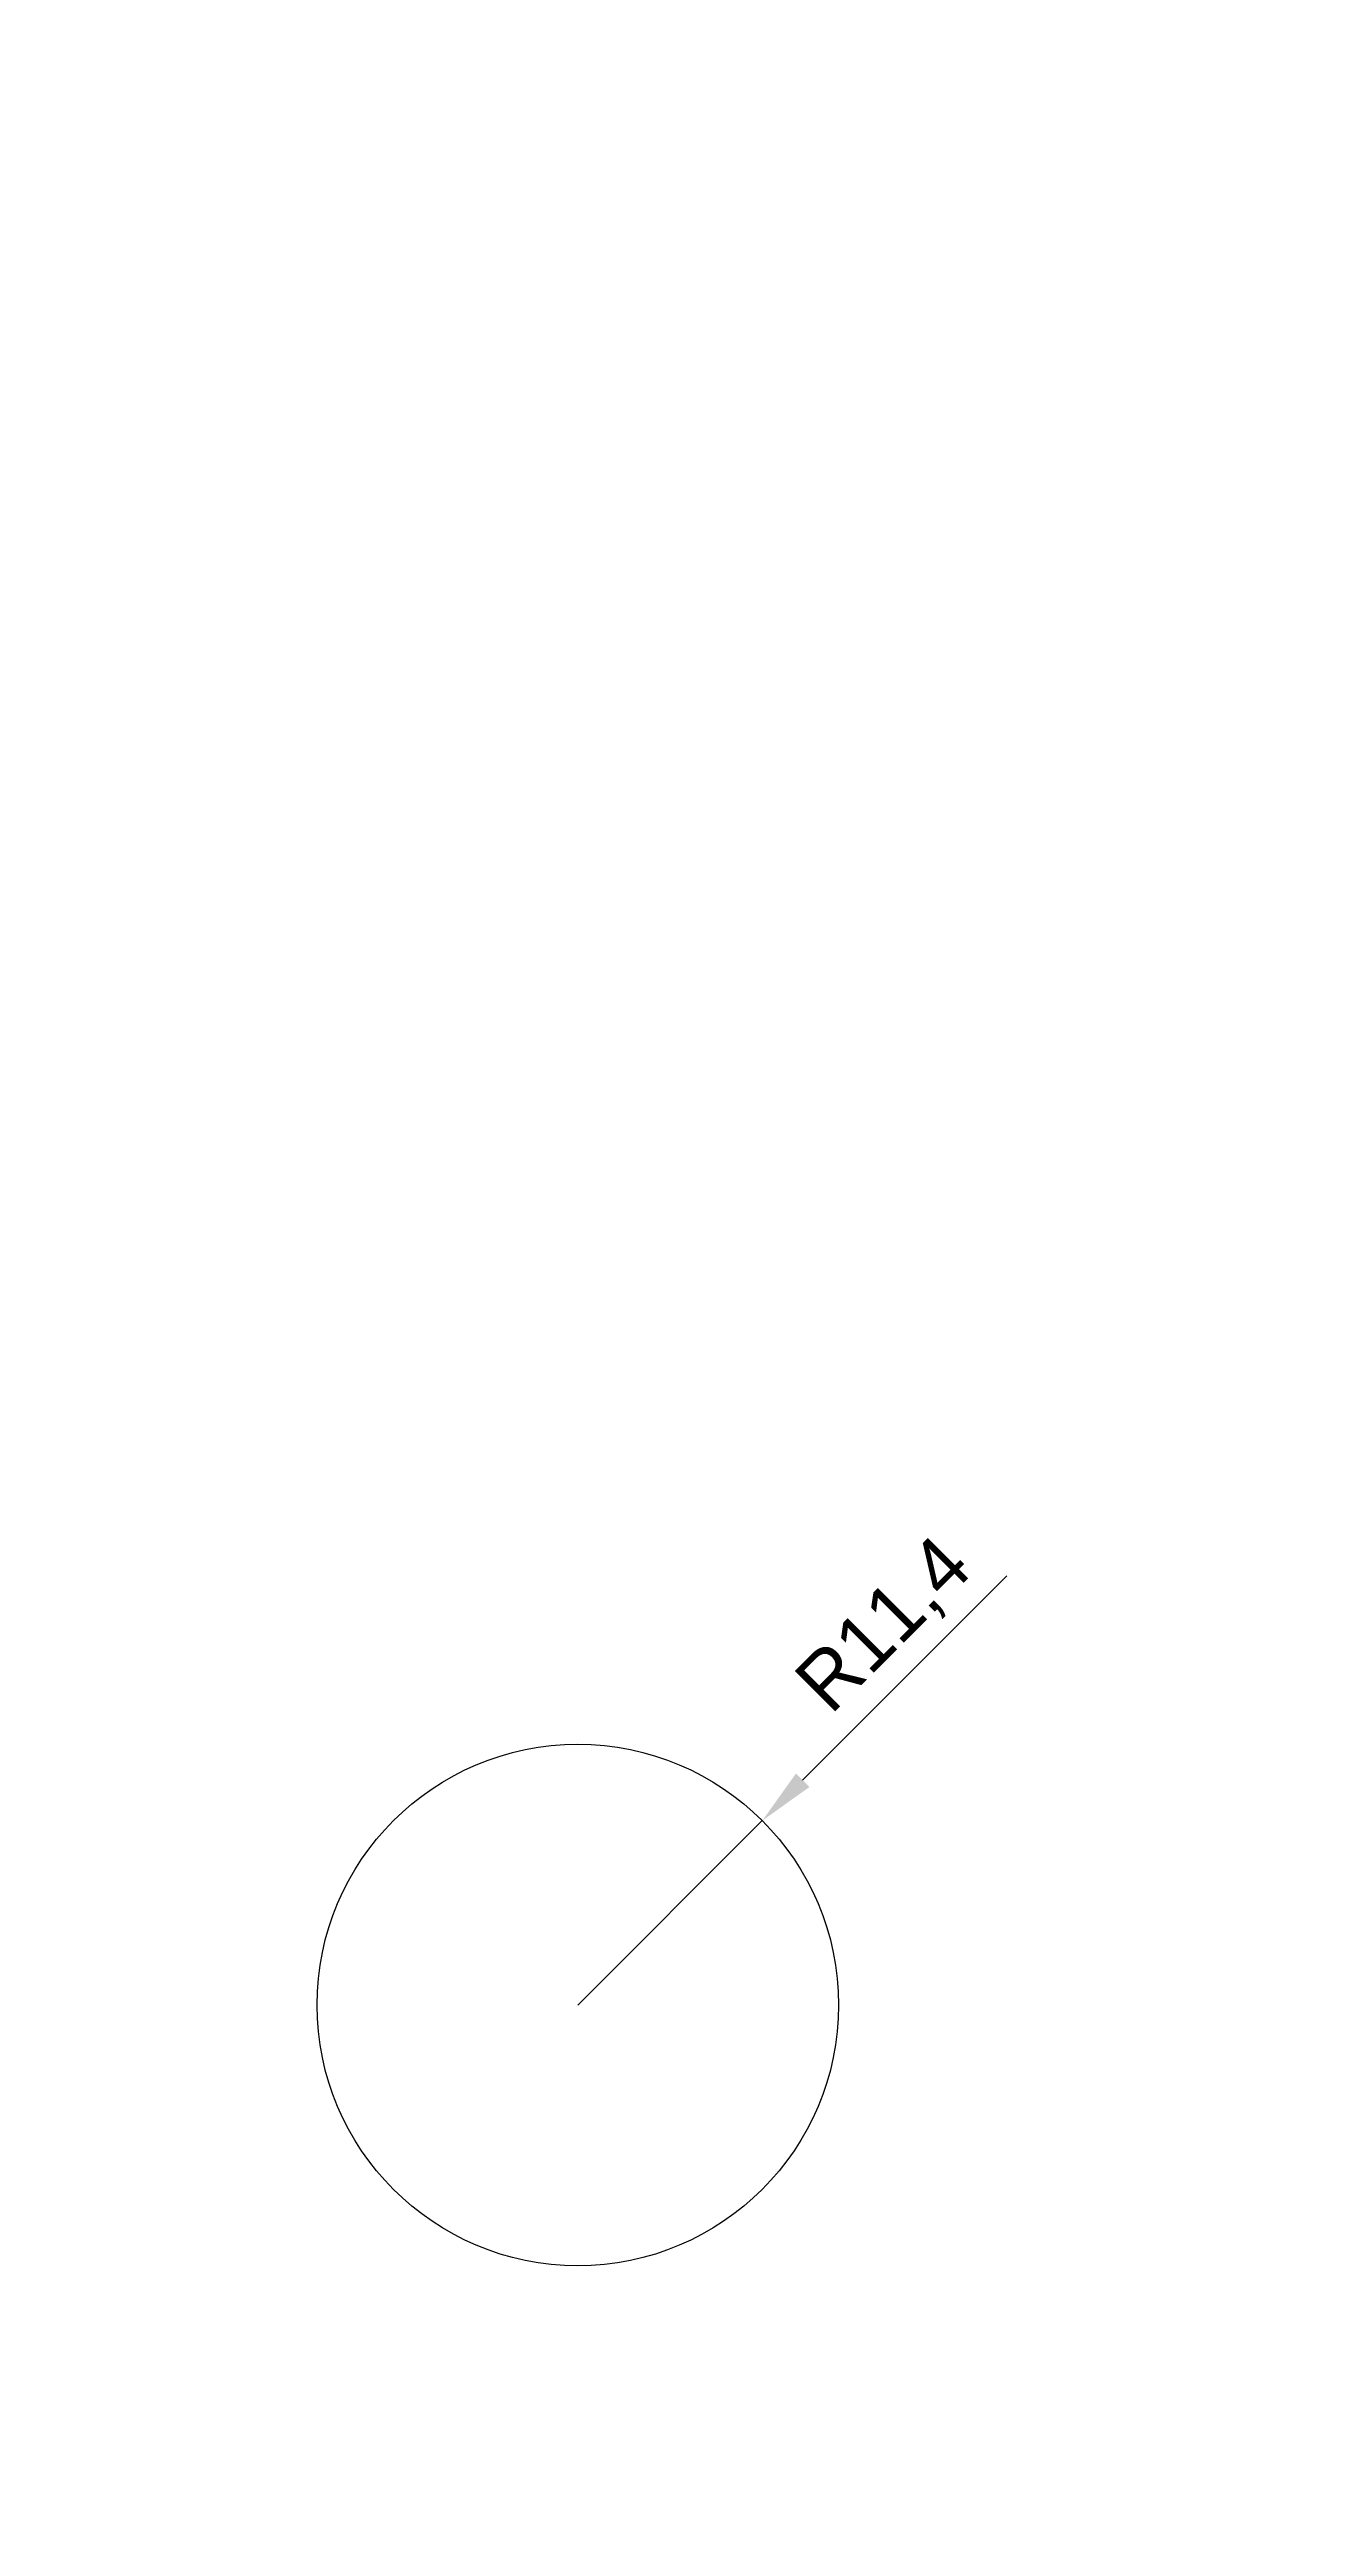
# Model space of a CAD drawing. Extents: x -15 to 1085, y -206 to 111.
# Drawn here: x 546.6 to 601.6, y 2.9 to 111.2 of the extents above; entities that cross this region are included whole.
import ezdxf

# ---------------------------------------------------------------- set-up
doc = ezdxf.new("R2010")
doc.units = 0
doc.header["$PDMODE"] = 34
doc.header["$PDSIZE"] = 0.1
doc.layers.get('0').update_dxf_attribs({"linetype": 'CONTINUOUS'})
doc.layers.get('DEFPOINTS').update_dxf_attribs({"linetype": 'CONTINUOUS'})
doc.layers.add('LAYER1', color=7, linetype='CONTINUOUS')
doc.layers.add('LAYER2', color=65, linetype='CONTINUOUS')
doc.dimstyles.get("Standard").update_dxf_attribs({"dimtxt": 0.18, "dimasz": 0.18, "dimexe": 0.18, "dimexo": 0.0625, "dimgap": 0.09, "dimtad": 0, "dimtih": 1, "dimtoh": 1, "dimzin": 0, "dimcen": 0.09, "dimazin": 3, "dimtfac": 1, "dimtofl": 0, "dimtmove": 0, "dimatfit": 3})

# ---------------------------------------------------------------- blocks, each defined once
blk = doc.blocks.new('*U41')
at = {"layer": 'LAYER1', "color": 0}
blk.add_text('R11,4', height=2.5, rotation=45, dxfattribs=at).set_placement((580.73, 38.38))
blk = doc.blocks.new('*D10')
at = {"layer": 'DEFPOINTS', "color": 0}
for p in [(577.74, 33.8), (569.68, 25.74)]:
    blk.add_point(p, dxfattribs=at)
at = {"layer": 'LAYER1', "color": 0}
for p, q in [((588.43, 44.5), (579.5, 35.57)), ((569.68, 25.74), (577.74, 33.8))]:
    blk.add_line(p, q, dxfattribs=at)
blk.add_solid([(579.21, 35.86), (579.8, 35.27), (577.74, 33.8)], dxfattribs=at)
blk.add_blockref('*U41', (0, 0))
blk = doc.blocks.new('*U39')
at = {"layer": 'LAYER1', "color": 0}
blk.add_text('102,59', height=2.5, dxfattribs=at).set_placement((701.01, 15.46))
blk = doc.blocks.new('*D6')
at = {"layer": 'DEFPOINTS', "color": 0}
for p in [(313.19, 111.24), (700.77, 14.34), (660.87, 8.64)]:
    blk.add_point(p, dxfattribs=at)
at = {"layer": 'LAYER1', "color": 0}
for p, q in [((690.77, 8.64), (695.77, 14.34)), ((695.77, 14.34), (711.54, 14.34)), ((661.5, 8.64), (690.77, 8.64))]:
    blk.add_line(p, q, dxfattribs=at)
blk.add_blockref('*U39', (0, 0))
blk = doc.blocks.new('*U40')
at = {"layer": 'LAYER1', "color": 0}
blk.add_text('353,38', height=2.5, rotation=90, dxfattribs=at).set_placement((676.85, 43.32))
blk = doc.blocks.new('*D7')
at = {"layer": 'DEFPOINTS', "color": 0}
for p in [(313.19, 111.24), (677.97, 42.84), (666.57, 2.94)]:
    blk.add_point(p, dxfattribs=at)
at = {"layer": 'LAYER1', "color": 0}
for p, q in [((677.97, 37.84), (677.97, 53.85)), ((666.57, 32.84), (677.97, 37.84)), ((666.57, 3.57), (666.57, 32.84))]:
    blk.add_line(p, q, dxfattribs=at)
blk.add_blockref('*U40', (0, 0))

msp = doc.modelspace()

# ---------------------------------------------------------------- linework, layer by layer
at = {"layer": 'LAYER2'}
msp.add_circle((569.676, 25.74), 11.399, dxfattribs=at)

# ---------------------------------------------------------------- dimensions: what is measured, and where the dimension line sits
at = {"layer": 'LAYER1'}
for feature_location, offset, dtype, picture, middle in [((660.872, 8.641), (39.898, 5.7), 0, '*D6', (706.469, 16.468)), ((666.571, 2.941), (11.399, 39.898), 1, '*D7', (675.843, 48.655))]:
    dim = msp.add_ordinate_dim(feature_location=feature_location, offset=offset, dtype=dtype, origin=(313.19, 111.235), dimstyle='Standard', dxfattribs=at)
    dim.commit()
    dim.dimension.update_dxf_attribs({"geometry": picture, "text_midpoint": middle})
dim = msp.add_radius_dim(center=(569.676, 25.74), mpoint=(577.737, 33.801), dimstyle='Standard', dxfattribs=at)
dim.commit()
dim.dimension.update_dxf_attribs({"geometry": '*D10', "text_midpoint": (583.348, 42.421)})

doc.saveas('drawing.dxf')
